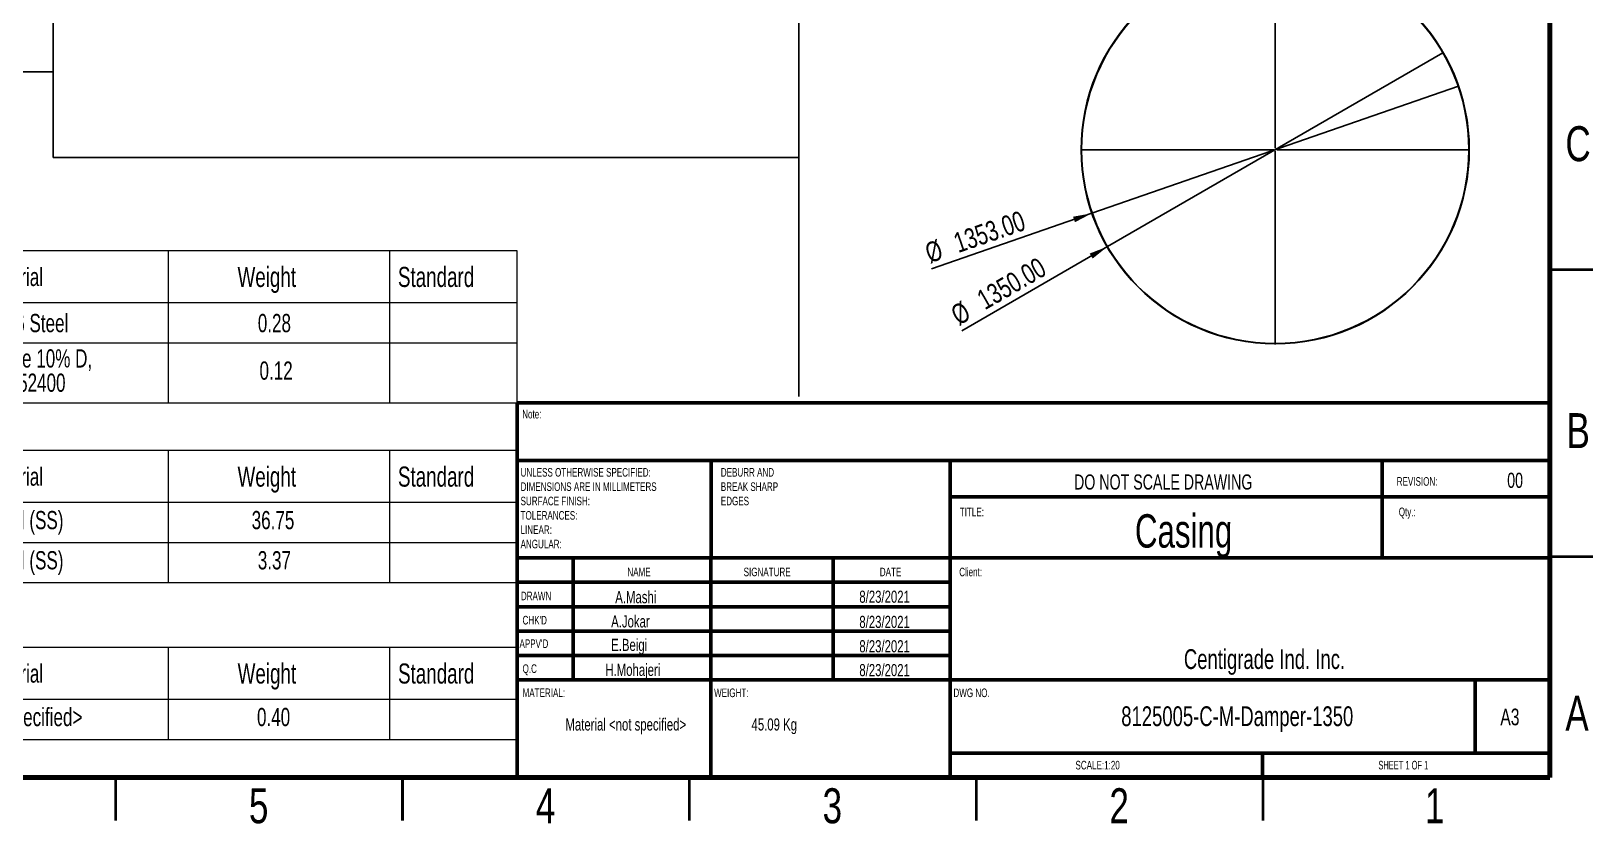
# Model space of a CAD drawing. Header units: millimetres. Extents: x 2 to 418, y 2 to 295.
# Drawn here: x 145.3 to 417.5, y 1.9 to 140 of the extents above; entities that cross this region are included whole.
import ezdxf

# ---------------------------------------------------------------- set-up
doc = ezdxf.new("R2010")
doc.units = ezdxf.units.MM
doc.layers.add('RED_DIMENSION', color=1, linetype='Continuous')
doc.styles.add('SLDTEXTSTYLE0', font='TXT', dxfattribs={"width": 0.75})
doc.styles.add('SLDTEXTSTYLE1', font='TXT', dxfattribs={"width": 0.699738})
doc.styles.add('SLDTEXTSTYLE2', font='TXT', dxfattribs={"width": 0.7})
doc.styles.add('SLDTEXTSTYLE3', font='TXT', dxfattribs={"width": 0.65})
doc.dimstyles.new('SLDDIMSTYLE9', dxfattribs={"dimtxt": 3.5, "dimasz": 3.302, "dimexe": 0, "dimexo": 0.0625, "dimgap": 0.875, "dimtad": 1, "dimlfac": 20, "dimrnd": 1e-09, "dimzin": 4, "dimdsep": 46, "dimtxsty": 'SLDTEXTSTYLE0', "dimblk1": 'NONE', "dimsah": 1, "dimcen": 0, "dimadec": 0, "dimazin": 1, "dimtfac": 1, "dimtmove": 0, "dimatfit": 3, "dimldrblk": 'NONE', "dimfxl": 0, "dimfrac": 2, "dimtolj": 1, "dimtzin": 12, "dimarcsym": 0})

# ---------------------------------------------------------------- blocks, each defined once
blk = doc.blocks.new('SW_NOTE_0')
at = {"color": 0, "linetype": 'Continuous', "lineweight": 0, "char_height": 1.5, "attachment_point": 1, "style": 'SLDTEXTSTYLE2'}
for s, insert in [('UNLESS OTHERWISE SPECIFIED:', (0, 1.93)), ('DIMENSIONS ARE IN MILLIMETERS', (0, -0.57)), ('SURFACE FINISH:', (0, -3.07)), ('TOLERANCES:', (0, -5.57)), ('LINEAR:', (0, -8.07)), ('ANGULAR:', (0, -10.57))]:
    blk.add_mtext(s, dxfattribs=dict(at, insert=insert))
blk = doc.blocks.new('SW_NOTE_1')
at = {"color": 0, "linetype": 'Continuous', "lineweight": 0, "char_height": 1.5, "attachment_point": 1, "style": 'SLDTEXTSTYLE2'}
for s, insert in [('DEBURR AND', (0, 1.93)), ('BREAK SHARP', (0, -0.57)), ('EDGES', (0, -3.07))]:
    blk.add_mtext(s, dxfattribs=dict(at, insert=insert))
blk = doc.blocks.new('SW_TABLEANNOTATION_0')
at = {"color": 0, "linetype": 'Continuous', "lineweight": 0}
for p, q in [((0, 0), (0, -16)), ((212.02, 0), (0, 0)), ((18.89, 0), (18.89, -9)), ((30.88, 0), (30.88, -9)), ((71.56, 0), (71.56, -9)), ((102.01, 0), (102.01, -9)), ((151.19, 0), (151.19, -9)), ((189.74, 0), (189.74, -9)), ((212.02, -16), (212.02, 0)), ((0, -9), (212.02, -9)), ((18.89, -9), (18.89, -16)), ((30.88, -9), (30.88, -16)), ((71.56, -9), (71.56, -16)), ((102.01, -9), (102.01, -16)), ((151.19, -9), (151.19, -16)), ((189.74, -9), (189.74, -16)), ((0, -16), (212.02, -16))]:
    blk.add_line(p, q, dxfattribs=at)
at = {"color": 0, "linetype": 'Continuous', "lineweight": 0, "attachment_point": 1, "style": 'SLDTEXTSTYLE2'}
for s, insert, char_height in [('Weight', (163.28, -2.78), 3.5), ('Standard', (191.24, -2.78), 3.5), ('ITEM NO.', (1.49, -2.94), 3.175), ('QTY.', (20.39, -2.94), 3.175), ('PART NUMBER', (37.7, -2.94), 3.175), ('DWG No.', (78.19, -2.78), 3.5), ('Material', (118.8, -2.94), 3.175), ('5', (8.38, -10.52), 3.17), ('4', (23.67, -10.52), 3.17), ('Bush', (46.8, -10.52), 3.175), ('Material <not specified>', (104.66, -10.52), 3.175), ('0.40', (166.65, -10.52), 3.175)]:
    blk.add_mtext(s, dxfattribs=dict(at, insert=insert, char_height=char_height))
blk = doc.blocks.new('SW_TABLEANNOTATION_1')
at = {"color": 0, "linetype": 'Continuous', "lineweight": 0}
for p, q in [((0, 0), (0, -23)), ((212.02, 0), (0, 0)), ((18.89, 0), (18.89, -9)), ((30.88, 0), (30.88, -9)), ((71.56, 0), (71.56, -9)), ((102.01, 0), (102.01, -9)), ((151.19, 0), (151.19, -9)), ((189.74, 0), (189.74, -9)), ((212.02, -23), (212.02, 0)), ((0, -9), (212.02, -9)), ((18.89, -9), (18.89, -23)), ((30.88, -9), (30.88, -23)), ((71.56, -9), (71.56, -23)), ((102.01, -9), (102.01, -23)), ((151.19, -9), (151.19, -23)), ((189.74, -9), (189.74, -23)), ((0, -16), (212.02, -16)), ((0, -23), (212.02, -23))]:
    blk.add_line(p, q, dxfattribs=at)
at = {"color": 0, "linetype": 'Continuous', "lineweight": 0, "attachment_point": 1, "style": 'SLDTEXTSTYLE2'}
for s, insert, char_height in [('Weight', (163.28, -2.78), 3.5), ('Standard', (191.24, -2.78), 3.5), ('ITEM NO.', (1.49, -2.94), 3.175), ('QTY.', (20.39, -2.94), 3.175), ('PART NUMBER', (37.7, -2.94), 3.175), ('DWG No.', (78.19, -2.78), 3.5), ('Material', (118.8, -2.94), 3.175), ('3', (8.38, -10.52), 3.17), ('1', (24.12, -10.52), 3.17), ('Casing', (45.43, -10.52), 3.175), ('Alloy Steel (SS)', (112.12, -10.52), 3.175), ('36.75', (165.74, -10.52), 3.175), ('4', (8.23, -17.52), 3.17), ('2', (23.82, -17.52), 3.17), ('Flange', (45.27, -17.52), 3.175), ('Alloy Steel (SS)', (112.12, -17.52), 3.175), ('3.37', (166.81, -17.52), 3.175)]:
    blk.add_mtext(s, dxfattribs=dict(at, insert=insert, char_height=char_height))
blk = doc.blocks.new('SW_TABLEANNOTATION_2')
at = {"color": 0, "linetype": 'Continuous', "lineweight": 0}
for p, q in [((0, 0), (0, -26.47)), ((212.02, 0), (0, 0)), ((18.89, 0), (18.89, -9)), ((30.88, 0), (30.88, -9)), ((71.56, 0), (71.56, -9)), ((102.01, 0), (102.01, -9)), ((151.19, 0), (151.19, -9)), ((189.74, 0), (189.74, -9)), ((212.02, -26.47), (212.02, 0)), ((0, -9), (212.02, -9)), ((18.89, -9), (18.89, -26.47)), ((30.88, -9), (30.88, -26.47)), ((71.56, -9), (71.56, -26.47)), ((102.01, -9), (102.01, -26.47)), ((151.19, -9), (151.19, -26.47)), ((189.74, -9), (189.74, -26.47)), ((0, -16), (212.02, -16)), ((0, -26.47), (212.02, -26.47))]:
    blk.add_line(p, q, dxfattribs=at)
at = {"color": 0, "linetype": 'Continuous', "lineweight": 0, "attachment_point": 1, "style": 'SLDTEXTSTYLE2'}
for s, insert, char_height in [('Weight', (163.28, -2.78), 3.5), ('Standard', (191.24, -2.78), 3.5), ('ITEM NO.', (1.49, -2.94), 3.175), ('QTY.', (20.39, -2.94), 3.175), ('PART NUMBER', (37.7, -2.94), 3.175), ('DWG No.', (78.19, -2.78), 3.5), ('Material', (118.8, -2.94), 3.175), ('Outer Bush', (41, -10.98), 3.175), ('ASTM A36 Steel', (111.81, -10.98), 3.175), ('1', (8.68, -10.98), 3.17), ('1', (24.12, -10.98), 3.17), ('0.28', (166.81, -10.98), 3.175), ('Phosphor bronze 10% D,', (104.73, -17.14), 3.175), ('2', (8.38, -19.26), 3.17), ('1', (24.12, -19.26), 3.17), ('PHB Bush', (42.53, -19.26), 3.175), ('UNS C52400', (115.78, -21.37), 3.175), ('0.12', (167.11, -19.26), 3.175)]:
    blk.add_mtext(s, dxfattribs=dict(at, insert=insert, char_height=char_height))
blk = doc.blocks.new('_D_17')
at = {"layer": 'RED_DIMENSION'}
for q in [(391.37, 136.25), (307.5, 87.83)]:
    blk.add_line((332.92, 102.5), q, dxfattribs=at)
blk.add_solid([(332.92, 102.5), (329.8, 101.29), (330.31, 100.41)], dxfattribs=at)
at = {"layer": 'RED_DIMENSION', "char_height": 3.5, "attachment_point": 1, "rotation": 30, "style": 'SLDTEXTSTYLE0'}
for s, insert in [('1350.00', (309.79, 94.42)), ('%%c', (305.24, 91.73))]:
    blk.add_mtext(s, dxfattribs=dict(at, insert=insert))
blk = doc.blocks.new('_NONE')
blk = doc.blocks.new('_D_18')
at = {"layer": 'RED_DIMENSION'}
for q in [(394.11, 130.45), (302.25, 98.63)]:
    blk.add_line((330.18, 108.3), q, dxfattribs=at)
blk.add_solid([(330.18, 108.3), (326.9, 107.7), (327.23, 106.74)], dxfattribs=at)
at = {"layer": 'RED_DIMENSION', "char_height": 3.5, "attachment_point": 1, "rotation": 19.1076, "style": 'SLDTEXTSTYLE0'}
for s, insert in [('1353.00', (305.75, 104.67)), ('%%c', (300.78, 102.89))]:
    blk.add_mtext(s, dxfattribs=dict(at, insert=insert))
blk = doc.blocks.new('SW_CENTERMARKSYMBOL_6')
at = {"layer": 'RED_DIMENSION', "color": 0}
for p, q in [((0, 0.25), (0, 33.95)), ((-0.25, 0), (-33.95, 0)), ((0, 0), (-0.125, 0)), ((0, 0), (0, 0.125)), ((0, 0), (0, -0.125)), ((0, 0), (0.125, 0)), ((0.25, 0), (33.95, 0)), ((0, -0.25), (0, -33.95))]:
    blk.add_line(p, q, dxfattribs=at)

msp = doc.modelspace()

# ---------------------------------------------------------------- linework, layer by layer
at = {"color": 7, "linetype": 'Continuous', "lineweight": 70}
for p, q in [((410, 287), (410, 10)), ((410, 10), (10, 10))]:
    msp.add_line(p, q, dxfattribs=at)
at = {"color": 7, "linetype": 'Continuous', "lineweight": 35}
for p, q in [((410, 98.5), (417.5, 98.5)), ((410, 48.5), (417.5, 48.5)), ((160, 10), (160, 2.5)), ((210, 2.5), (210, 10)), ((210, 10), (210, 2.5)), ((260, 10), (260, 2.5)), ((310, 10), (310, 2.5)), ((360, 10), (360, 2.5))]:
    msp.add_line(p, q, dxfattribs=at)
at = {"color": 7, "linetype": 'Continuous', "lineweight": 50}
for p, q in [((230, 65.25), (230, 75.25)), ((230, 75.25), (410, 75.25)), ((230, 65.25), (410, 65.25)), ((230, 65.25), (230, 10)), ((263.8, 48.25), (263.8, 65.25)), ((305.46393, 65.25), (305.46393, 10)), ((380.8, 58.875), (380.8, 65.25)), ((410, 58.875), (305.46393, 58.875)), ((380.8, 48.25), (380.8, 58.875)), ((410, 48.25), (230, 48.25)), ((239.74759, 48.25), (239.74759, 27)), ((263.75045, 48.25), (263.75045, 10)), ((285.08633, 48.25), (285.08633, 27)), ((305.46393, 44), (230, 44)), ((305.46393, 39.75), (230, 39.75)), ((305.46393, 35.5), (230, 35.5)), ((305.46393, 31.25), (230, 31.25)), ((284.6, 27), (230, 27)), ((284.6, 27), (410, 27)), ((397, 14.25), (397, 27)), ((305.46393, 14.25), (410, 14.25)), ((359.9274, 10), (359.9274, 14.25))]:
    msp.add_line(p, q, dxfattribs=at)
at = {"color": 7, "linetype": 'Continuous', "lineweight": 25}
for radius in [33.825, 33.75]:
    msp.add_circle((362.14612, 119.37684), radius, dxfattribs=at)
at = {"layer": 'RED_DIMENSION'}
for p, q in [((149.13336, 248.53103), (149.13336, 118.04449)), ((279.12375, 248.53103), (279.12375, 118.04449)), ((149.13336, 132.93195), (10.70848, 132.93195)), ((149.13336, 118.04449), (279.12375, 118.04449)), ((279.12375, 118.04449), (279.12375, 76.36819))]:
    msp.add_line(p, q, dxfattribs=at)

# ---------------------------------------------------------------- block references
at = {"color": 7, "linetype": 'Continuous', "lineweight": 0}
for name, p in [('SW_TABLEANNOTATION_2', (17.97551, 101.73968)), ('SW_TABLEANNOTATION_1', (17.97551, 66.94823)), ('SW_NOTE_0', (230.59367, 61.98737)), ('SW_NOTE_1', (265.50192, 61.98737)), ('SW_TABLEANNOTATION_0', (17.99192, 32.63778))]:
    msp.add_blockref(name, p, dxfattribs=at)
at = {"layer": 'RED_DIMENSION'}
msp.add_blockref('SW_CENTERMARKSYMBOL_6', (362.14612, 119.37684), dxfattribs=at)

# ---------------------------------------------------------------- texts
at = {"color": 7, "linetype": 'Continuous', "lineweight": 0}
for s, insert, char_height, attachment_point, style in [('C', (414.9365, 123.47569), 6.096, 2, 'SLDTEXTSTYLE0'), ('Note:', (230.87815, 74.05506), 1.5, 1, 'SLDTEXTSTYLE2'), ('B', (414.95343, 73.47569), 6.096, 2, 'SLDTEXTSTYLE0'), ('DO NOT SCALE DRAWING', (327.07192, 62.79908), 2.6458333, 1, 'SLDTEXTSTYLE2'), ('00', (403.96192, 63.09687), 2.645833, 2, 'SLDTEXTSTYLE2'), ('REVISION:', (383.32758, 62.32887), 1.5, 1, 'SLDTEXTSTYLE2'), ('TITLE:', (307.15215, 57.02362), 1.5, 1, 'SLDTEXTSTYLE2'), ('Casing', (346.17165, 55.8624), 5.820833, 2, 'SLDTEXTSTYLE2'), ('Qty.:', (383.68077, 57.02362), 1.5, 1, 'SLDTEXTSTYLE2'), ('NAME', (249.21171, 46.55572), 1.5, 1, 'SLDTEXTSTYLE2'), ('SIGNATURE', (269.47889, 46.55572), 1.5, 1, 'SLDTEXTSTYLE2'), ('DATE', (293.21661, 46.55572), 1.5, 1, 'SLDTEXTSTYLE2'), ('Client:', (307.06049, 46.55572), 1.5, 1, 'SLDTEXTSTYLE2'), ('DRAWN', (230.64336, 42.37875), 1.5, 1, 'SLDTEXTSTYLE1'), ('A.Mashi', (247.09531, 42.47273), 2.116667, 1, 'SLDTEXTSTYLE2'), ('8/23/2021', (289.64451, 42.54847), 2.116667, 1, 'SLDTEXTSTYLE2'), ("CHK'D", (230.93922, 38.15582), 1.5, 1, 'SLDTEXTSTYLE2'), ('A.Jokar', (246.38387, 38.2498), 2.116667, 1, 'SLDTEXTSTYLE2'), ('8/23/2021', (289.64451, 38.16348), 2.116667, 1, 'SLDTEXTSTYLE2'), ("APPV'D", (230.40172, 34.05983), 1.5, 1, 'SLDTEXTSTYLE2'), ('E.Beigi', (246.38387, 34.15382), 2.116667, 1, 'SLDTEXTSTYLE2'), ('8/23/2021', (289.64451, 33.91795), 2.116667, 1, 'SLDTEXTSTYLE2'), ('Centigrade Ind. Inc.', (360.27286, 32.34207), 3.4395833, 2, 'SLDTEXTSTYLE2'), ('Q.C', (230.93922, 29.70975), 1.5, 1, 'SLDTEXTSTYLE2'), ('H.Mohajeri', (245.36866, 29.80374), 2.116667, 1, 'SLDTEXTSTYLE2'), ('8/23/2021', (289.64451, 29.76359), 2.116667, 1, 'SLDTEXTSTYLE2'), ('MATERIAL:', (230.93922, 25.49863), 1.5, 1, 'SLDTEXTSTYLE2'), ('WEIGHT:', (264.32537, 25.49815), 1.5, 1, 'SLDTEXTSTYLE2'), ('DWG NO.', (306.04838, 25.49815), 1.5, 1, 'SLDTEXTSTYLE2'), ('8125005-C-M-Damper-1350', (335.30485, 22.39024), 3.4395833, 1, 'SLDTEXTSTYLE2'), ('A3', (401.38873, 22.00018), 2.910417, 1, 'SLDTEXTSTYLE2'), ('A', (414.75658, 24.22569), 6.096, 2, 'SLDTEXTSTYLE0'), ('Material <not specified>', (248.93155, 20.29277), 2.1166667, 2, 'SLDTEXTSTYLE2'), ('45.09 Kg', (270.84773, 20.29277), 2.116667, 1, 'SLDTEXTSTYLE2'), ('SCALE:1:20', (327.32454, 12.89405), 1.5, 1, 'SLDTEXTSTYLE2'), ('SHEET 1 OF 1', (380.13323, 12.89405), 1.5, 1, 'SLDTEXTSTYLE3'), ('3', (284.93862, 8.11369), 6.096, 2, 'SLDTEXTSTYLE0'), ('2', (334.93862, 8.11369), 6.096, 2, 'SLDTEXTSTYLE0'), ('5', (184.93862, 8.11369), 6.096, 2, 'SLDTEXTSTYLE0'), ('4', (234.93862, 8.11369), 6.096, 2, 'SLDTEXTSTYLE0'), ('1', (389.93862, 8.11369), 6.096, 2, 'SLDTEXTSTYLE0')]:
    msp.add_mtext(s, dxfattribs=dict(at, insert=insert, char_height=char_height, attachment_point=attachment_point, style=style))

# ---------------------------------------------------------------- dimensions: what is measured, and where the dimension line sits
at = {"layer": 'RED_DIMENSION'}
for p1, p2, picture, middle in [((391.37448, 136.25184), (332.91777, 102.50184), '_D_17', (316.99759, 93.31033)), ((394.10756, 130.44921), (330.18469, 108.30447), '_D_18', (312.61599, 102.21818))]:
    dim = msp.add_diameter_dim_2p(p1=p1, p2=p2, dimstyle='SLDDIMSTYLE9', dxfattribs=at)
    dim.commit()
    dim.dimension.update_dxf_attribs({"geometry": picture, "text_midpoint": middle, "dimtype": 163})

doc.saveas('drawing.dxf')
